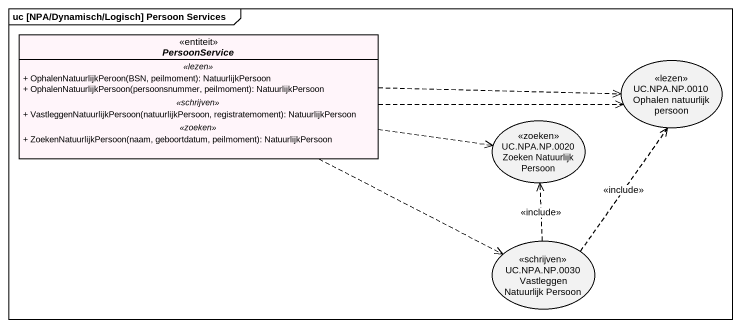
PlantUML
@startuml
mainframe uc [NPA/Dynamisch/Logisch] Persoon Services
allowmixing
hide circle
hide empty members
skinparam classAttributeIconSize 0
interface PersoonService <<entiteit>> #FFF5FA {
  .. <<lezen>> ..
  + OphalenNatuurlijkPeroon(BSN, peilmoment): NatuurlijkPersoon
  + OphalenNatuurlijkPersoon(persoonsnummer, peilmoment): NatuurlijkPersoon
  .. <<schrijven>> ..
  + VastleggenNatuurlijkPersoon(natuurlijkPersoon, registratemoment): NatuurlijkPersoon
  .. <<zoeken>> ..
  + ZoekenNatuurlijkPersoon(naam, geboortdatum, peilmoment): NatuurlijkPersoon
}
usecase "UC.NPA.NP.0010 Ophalen natuurlijk persoon" as UC_NPA_NP_0010_Ophalen <<lezen>>
usecase "UC.NPA.NP.0020 Zoeken Natuurlijk Persoon" as UC_NPA_NP_0020_Zoeken <<zoeken>>
usecase "UC.NPA.NP.0030 Vastleggen Natuurlijk Persoon" as UC_NPA_NP_0030_Vastleggen <<schrijven>>
PersoonService .right.> UC_NPA_NP_0010_Ophalen
PersoonService .right.> UC_NPA_NP_0010_Ophalen
PersoonService .right.> UC_NPA_NP_0020_Zoeken
PersoonService .right.> UC_NPA_NP_0030_Vastleggen
UC_NPA_NP_0030_Vastleggen .up.> UC_NPA_NP_0010_Ophalen : <<include>>
UC_NPA_NP_0030_Vastleggen .up.> UC_NPA_NP_0020_Zoeken : <<include>>
@enduml
